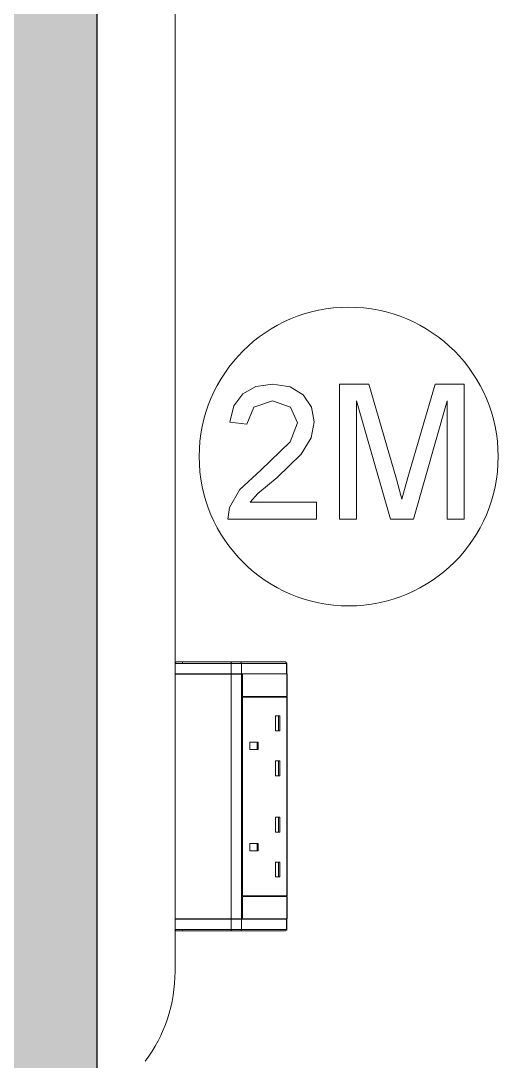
# Model space of a CAD drawing. Header units: millimetres. Extents: x 155927 to 326028, y -36033 to 97293.
# Drawn here: x 167384 to 167703, y 19428 to 20124 of the extents above; entities that cross this region are included whole.
import ezdxf

# ---------------------------------------------------------------- set-up
doc = ezdxf.new("R2010")
doc.units = ezdxf.units.MM
doc.header["$MEASUREMENT"] = 0
for name, color, linetype, lineweight in [('A-WALL-PATT', 7, 'CONTINUOUS', 9), ('I-FURN', 8, 'CONTINUOUS', 9), ('I-WALL', 7, 'CONTINUOUS', 9)]:
    doc.layers.add(name, color=color, linetype=linetype, lineweight=lineweight)

msp = doc.modelspace()

# ---------------------------------------------------------------- hatches: boundary and pattern name
at = {"layer": 'A-WALL-PATT'}
msp.add_hatch(color=256, dxfattribs=at).paths.add_polyline_path([(167332.83, 15209.61), (167434.83, 15209.61), (167434.83, 20657.61), (167332.83, 20657.61), (167332.83, 16376.57)], flags=0)

# ---------------------------------------------------------------- linework, layer by layer
at = {"layer": 'I-FURN'}
for p, q in [((167487.01, 20397.89), (167487.01, 19694.19)), ((167487.01, 19694.19), (167487.01, 20397.89)), ((167541.11, 19879.59), (167532.31, 19874.7)), ((167552.48, 19881.21), (167541.11, 19879.59)), ((167563.92, 19879.4), (167552.48, 19881.21)), ((167572.71, 19873.97), (167563.92, 19879.4)), ((167616.55, 19881.21), (167597.11, 19881.21)), ((167597.11, 19881.21), (167597.11, 19790.8)), ((167635.05, 19817.49), (167616.55, 19881.21)), ((167661.01, 19881.21), (167642.82, 19818.59)), ((167680.45, 19881.21), (167661.01, 19881.21)), ((167680.45, 19790.8), (167680.45, 19881.21)), ((167532.31, 19874.7), (167526.39, 19866.72)), ((167578.29, 19865.86), (167572.71, 19873.97)), ((167526.39, 19866.72), (167523.65, 19855.79)), ((167534.95, 19854.37), (167539.71, 19865.78)), ((167539.71, 19865.78), (167552.23, 19869.91)), ((167552.23, 19869.91), (167564.25, 19865.69)), ((167564.25, 19865.69), (167568.85, 19855.32)), ((167580.16, 19856.01), (167578.29, 19865.86)), ((167608.41, 19790.8), (167608.41, 19869.91)), ((167608.41, 19869.91), (167631.12, 19790.8)), ((167646.44, 19790.8), (167669.15, 19869.91)), ((167669.15, 19869.91), (167669.15, 19790.8)), ((167523.65, 19855.79), (167534.95, 19854.37)), ((167568.85, 19855.32), (167563.98, 19842.52)), ((167578.15, 19845.29), (167580.16, 19856.01)), ((167571.47, 19834.21), (167578.15, 19845.29)), ((167563.98, 19842.52), (167544.46, 19823.69)), ((167555.28, 19818.73), (167571.47, 19834.21)), ((167544.46, 19823.69), (167530.31, 19810.59)), ((167542.28, 19807.85), (167555.28, 19818.73)), ((167638.78, 19804.18), (167635.05, 19817.49)), ((167642.82, 19818.59), (167638.78, 19804.18)), ((167530.31, 19810.59), (167523.45, 19798.59)), ((167537.18, 19802.1), (167542.28, 19807.85)), ((167523.45, 19798.59), (167522.24, 19790.8)), ((167581.57, 19802.1), (167537.18, 19802.1)), ((167581.57, 19790.8), (167581.57, 19802.1)), ((167522.24, 19790.8), (167581.57, 19790.8)), ((167597.11, 19790.8), (167608.41, 19790.8)), ((167631.12, 19790.8), (167646.44, 19790.8)), ((167669.15, 19790.8), (167680.45, 19790.8)), ((167487, 19687.19), (167487, 19694.19)), ((167524.47, 19694.19), (167487.01, 19694.19)), ((167487.01, 19694.19), (167487.01, 19687.19)), ((167492, 19695.19), (167488.01, 19695.19)), ((167488.01, 19695.19), (167525.03, 19695.19)), ((167492, 19695.19), (167492, 19694.19)), ((167530.57, 19695.19), (167492, 19695.19)), ((167531.39, 19694.19), (167524.47, 19694.19)), ((167524.47, 19694.19), (167524.47, 19687.19)), ((167525.03, 19695.19), (167530.57, 19695.19)), ((167530.57, 19695.19), (167560.85, 19695.19)), ((167530.57, 19695.19), (167560.85, 19695.19)), ((167561.67, 19694.19), (167531.39, 19694.19)), ((167531.39, 19694.19), (167531.39, 19687.19)), ((167561.52, 19694.94), (167561.49, 19694.96)), ((167561.85, 19694.19), (167561.67, 19694.19)), ((167561.67, 19694.19), (167561.67, 19687.19)), ((167561.85, 19694.19), (167561.85, 19687.19)), ((167561.85, 19694.19), (167561.85, 19687.19)), ((167561.85, 19687.19), (167561.85, 19694.19)), ((167487, 19523.19), (167487, 19687.09)), ((167524.47, 19687.19), (167487.01, 19687.19)), ((167487.01, 19687.09), (167487.01, 19523.19)), ((167487.01, 19687.09), (167524.47, 19687.09)), ((167531.39, 19687.19), (167524.47, 19687.19)), ((167524.47, 19687.09), (167524.47, 19523.19)), ((167524.47, 19687.09), (167531.39, 19687.09)), ((167561.67, 19687.19), (167531.39, 19687.19)), ((167531.39, 19687.09), (167531.39, 19523.19)), ((167532.02, 19687.09), (167531.39, 19687.09)), ((167532.02, 19672.13), (167532.02, 19687.09)), ((167532.22, 19687.13), (167532.22, 19672.13)), ((167562.05, 19687.13), (167532.22, 19687.13)), ((167561.85, 19687.19), (167561.67, 19687.19)), ((167561.85, 19687.09), (167561.85, 19523.19)), ((167562.05, 19672.13), (167562.05, 19687.13)), ((167532.02, 19538.63), (167532.02, 19671.63)), ((167532.22, 19672.13), (167562.05, 19672.13)), ((167532.22, 19671.63), (167532.22, 19538.63)), ((167562.05, 19671.63), (167532.22, 19671.63)), ((167561.67, 19671.63), (167561.67, 19672.13)), ((167562.05, 19538.63), (167562.05, 19671.63)), ((167557.02, 19659.02), (167554.16, 19659.02)), ((167554.16, 19659.02), (167554.16, 19649.02)), ((167556.28, 19659.02), (167556.28, 19649.02)), ((167557.02, 19659.02), (167557.02, 19649.02)), ((167557.02, 19649.02), (167554.16, 19649.02)), ((167536.95, 19636.52), (167536.95, 19641.52)), ((167536.95, 19641.52), (167542.68, 19641.52)), ((167542.68, 19636.52), (167536.95, 19636.52)), ((167541.95, 19641.52), (167541.95, 19636.52)), ((167542.68, 19641.52), (167542.68, 19636.52)), ((167557.02, 19629.02), (167554.16, 19629.02)), ((167554.16, 19629.02), (167554.16, 19619.02)), ((167556.28, 19629.02), (167556.28, 19619.02)), ((167557.02, 19629.02), (167557.02, 19619.02)), ((167557.02, 19619.02), (167554.16, 19619.02)), ((167557.02, 19591.24), (167554.16, 19591.24)), ((167554.16, 19591.24), (167554.16, 19581.24)), ((167556.28, 19591.24), (167556.28, 19581.24)), ((167557.02, 19591.24), (167557.02, 19581.24)), ((167557.02, 19581.24), (167554.16, 19581.24)), ((167542.68, 19573.74), (167536.95, 19573.74)), ((167536.95, 19573.74), (167536.95, 19568.74)), ((167541.95, 19573.74), (167541.95, 19568.74)), ((167542.68, 19573.74), (167542.68, 19568.74)), ((167542.68, 19568.74), (167536.95, 19568.74)), ((167557.02, 19561.24), (167554.16, 19561.24)), ((167554.16, 19561.24), (167554.16, 19551.24)), ((167556.28, 19561.24), (167556.28, 19551.24)), ((167557.02, 19561.24), (167557.02, 19551.24)), ((167557.02, 19551.24), (167554.16, 19551.24)), ((167532.02, 19523.19), (167532.02, 19538.13)), ((167562.05, 19538.63), (167532.22, 19538.63)), ((167532.22, 19538.13), (167532.22, 19523.13)), ((167562.05, 19538.13), (167532.22, 19538.13)), ((167561.67, 19538.13), (167561.67, 19538.63)), ((167562.05, 19523.13), (167562.05, 19538.13)), ((167487, 19516.07), (167487, 19523.07)), ((167524.47, 19523.19), (167487.01, 19523.19)), ((167487.01, 19516.07), (167487.01, 19523.07)), ((167487.01, 19523.07), (167524.47, 19523.07)), ((167531.39, 19523.19), (167524.47, 19523.19)), ((167524.47, 19516.07), (167524.47, 19523.07)), ((167524.47, 19523.07), (167531.39, 19523.07)), ((167532.22, 19523.13), (167529.77, 19523.13)), ((167531.39, 19523.19), (167532.02, 19523.19)), ((167531.39, 19516.07), (167531.39, 19523.07)), ((167531.39, 19523.07), (167561.67, 19523.07)), ((167532.22, 19523.13), (167562.05, 19523.13)), ((167561.67, 19516.07), (167561.67, 19523.07)), ((167561.67, 19523.07), (167561.85, 19523.07)), ((167561.85, 19523.07), (167561.85, 19516.07)), ((167561.85, 19523.07), (167561.85, 19516.07)), ((167561.85, 19523.07), (167561.85, 19516.07)), ((167487.01, 19516.07), (167487.01, 19487.9)), ((167487.01, 19487.9), (167487.01, 19516.07)), ((167487.01, 19516.07), (167524.47, 19516.07)), ((167488.01, 19515.07), (167488, 19515.07)), ((167525.03, 19515.07), (167488.01, 19515.07)), ((167488.01, 19515.07), (167492, 19515.07)), ((167492, 19516.07), (167492, 19515.07)), ((167492, 19515.07), (167530.57, 19515.07)), ((167524.47, 19516.07), (167531.39, 19516.07)), ((167530.57, 19515.07), (167525.03, 19515.07)), ((167560.85, 19515.07), (167530.57, 19515.07)), ((167560.85, 19515.07), (167530.57, 19515.07)), ((167531.39, 19516.07), (167561.67, 19516.07)), ((167561.48, 19515.29), (167561.51, 19515.32)), ((167561.67, 19516.07), (167561.85, 19516.07))]:
    msp.add_line(p, q, dxfattribs=at)
at = {"layer": 'I-FURN', "flags": 128}
for points in [[(167488, 19695.19), (167487.96, 19695.19), (167487.92, 19695.19), (167487.88, 19695.18), (167487.84, 19695.18), (167487.8, 19695.17), (167487.76, 19695.16), (167487.73, 19695.15), (167487.69, 19695.14), (167487.65, 19695.13), (167487.61, 19695.11), (167487.58, 19695.1), (167487.54, 19695.08), (167487.51, 19695.06), (167487.47, 19695.04), (167487.44, 19695.02), (167487.41, 19694.99), (167487.37, 19694.97), (167487.34, 19694.94), (167487.31, 19694.92), (167487.29, 19694.89), (167487.26, 19694.86), (167487.23, 19694.83), (167487.21, 19694.8), (167487.18, 19694.77), (167487.16, 19694.73), (167487.14, 19694.7), (167487.12, 19694.66), (167487.1, 19694.63), (167487.09, 19694.59), (167487.07, 19694.55), (167487.06, 19694.52), (167487.04, 19694.48), (167487.03, 19694.44), (167487.02, 19694.4), (167487.02, 19694.36), (167487.01, 19694.32), (167487.01, 19694.28), (167487, 19694.24), (167487, 19694.2), (167487, 19694.19)], [(167492, 19695.19), (167491.84, 19695.19), (167491.68, 19695.19), (167491.52, 19695.19), (167491.37, 19695.19), (167491.21, 19695.19), (167491.05, 19695.19), (167490.9, 19695.19), (167490.74, 19695.19), (167490.59, 19695.19), (167490.44, 19695.19), (167490.3, 19695.19), (167490.16, 19695.19), (167490.01, 19695.19), (167489.88, 19695.19), (167489.74, 19695.19), (167489.61, 19695.19), (167489.49, 19695.19), (167489.36, 19695.19), (167489.25, 19695.19), (167489.13, 19695.19), (167489.02, 19695.19), (167488.92, 19695.19), (167488.82, 19695.19), (167488.73, 19695.19), (167488.64, 19695.19), (167488.55, 19695.19), (167488.47, 19695.19), (167488.4, 19695.19), (167488.34, 19695.19), (167488.27, 19695.19), (167488.22, 19695.19), (167488.17, 19695.19), (167488.13, 19695.19), (167488.09, 19695.19), (167488.06, 19695.19), (167488.04, 19695.19), (167488.02, 19695.19), (167488.01, 19695.19), (167488, 19695.19)], [(167488, 19695.19), (167488.01, 19695.19), (167488.01, 19695.19)], [(167488.01, 19695.19), (167488.29, 19695.19), (167488.7, 19695.19), (167489.25, 19695.19), (167489.93, 19695.19), (167490.75, 19695.19), (167491.7, 19695.19), (167492.78, 19695.19), (167493.99, 19695.19), (167495.32, 19695.19), (167496.78, 19695.19), (167498.37, 19695.19), (167500.07, 19695.19), (167501.89, 19695.19), (167503.82, 19695.19), (167505.86, 19695.19), (167508.02, 19695.19), (167510.27, 19695.19), (167512.63, 19695.19), (167515.08, 19695.19), (167517.63, 19695.19), (167520.27, 19695.19), (167522.99, 19695.19), (167525.03, 19695.19)], [(167525.03, 19695.19), (167525.17, 19695.19), (167525.31, 19695.19), (167525.45, 19695.19), (167525.59, 19695.19), (167525.74, 19695.19), (167525.88, 19695.19), (167526.03, 19695.19), (167526.19, 19695.19), (167526.34, 19695.19), (167526.5, 19695.19), (167526.66, 19695.19), (167526.81, 19695.19), (167526.97, 19695.19), (167527.13, 19695.19), (167527.29, 19695.19), (167527.45, 19695.19), (167527.61, 19695.19), (167527.77, 19695.19), (167527.93, 19695.19), (167528.09, 19695.19), (167528.24, 19695.19), (167528.4, 19695.19), (167528.55, 19695.19), (167528.7, 19695.19), (167528.85, 19695.19), (167529, 19695.19), (167529.14, 19695.19), (167529.28, 19695.19), (167529.42, 19695.19), (167529.55, 19695.19), (167529.68, 19695.19), (167529.81, 19695.19), (167529.93, 19695.19), (167530.05, 19695.19), (167530.16, 19695.19), (167530.27, 19695.19), (167530.38, 19695.19), (167530.48, 19695.19), (167530.57, 19695.19)], [(167561.85, 19694.19), (167561.85, 19694.23), (167561.85, 19694.27), (167561.84, 19694.31), (167561.84, 19694.35), (167561.83, 19694.39), (167561.82, 19694.43), (167561.81, 19694.47), (167561.8, 19694.51), (167561.78, 19694.54), (167561.77, 19694.58), (167561.75, 19694.62), (167561.74, 19694.65), (167561.72, 19694.69)], [(167487, 19516.07), (167487, 19516.03), (167487.01, 19515.99), (167487.01, 19515.95), (167487.02, 19515.91), (167487.02, 19515.87), (167487.03, 19515.83), (167487.04, 19515.79), (167487.05, 19515.76), (167487.07, 19515.72), (167487.08, 19515.68), (167487.1, 19515.64), (167487.12, 19515.61), (167487.13, 19515.57), (167487.16, 19515.54), (167487.18, 19515.51), (167487.2, 19515.47), (167487.22, 19515.44), (167487.25, 19515.41), (167487.28, 19515.38), (167487.31, 19515.35), (167487.34, 19515.33), (167487.37, 19515.3), (167487.4, 19515.27), (167487.43, 19515.25), (167487.46, 19515.23), (167487.5, 19515.21), (167487.53, 19515.19), (167487.57, 19515.17), (167487.6, 19515.15), (167487.64, 19515.14), (167487.68, 19515.12), (167487.72, 19515.11), (167487.75, 19515.1), (167487.79, 19515.09), (167487.83, 19515.08), (167487.87, 19515.08), (167487.91, 19515.07), (167487.95, 19515.07), (167487.99, 19515.07), (167488, 19515.07)], [(167488, 19515.07), (167488.01, 19515.07), (167488.02, 19515.07), (167488.03, 19515.07), (167488.05, 19515.07), (167488.08, 19515.07), (167488.12, 19515.07), (167488.16, 19515.07), (167488.21, 19515.07), (167488.26, 19515.07), (167488.32, 19515.07), (167488.38, 19515.07), (167488.45, 19515.07), (167488.53, 19515.07), (167488.61, 19515.07), (167488.7, 19515.07), (167488.79, 19515.07), (167488.89, 19515.07), (167489, 19515.07), (167489.1, 19515.07), (167489.22, 19515.07), (167489.33, 19515.07), (167489.45, 19515.07), (167489.58, 19515.07), (167489.71, 19515.07), (167489.84, 19515.07), (167489.98, 19515.07), (167490.12, 19515.07), (167490.26, 19515.07), (167490.41, 19515.07), (167490.55, 19515.07), (167490.7, 19515.07), (167490.86, 19515.07), (167491.01, 19515.07), (167491.17, 19515.07), (167491.32, 19515.07), (167491.48, 19515.07), (167491.64, 19515.07), (167491.8, 19515.07), (167491.96, 19515.07), (167492, 19515.07)], [(167525.03, 19515.07), (167522.25, 19515.07), (167519.55, 19515.07), (167516.94, 19515.07), (167514.42, 19515.07), (167511.99, 19515.07), (167509.66, 19515.07), (167507.43, 19515.07), (167505.31, 19515.07), (167503.29, 19515.07), (167501.39, 19515.07), (167499.6, 19515.07), (167497.93, 19515.07), (167496.38, 19515.07), (167494.95, 19515.07), (167493.65, 19515.07), (167492.48, 19515.07), (167491.43, 19515.07), (167490.52, 19515.07), (167489.74, 19515.07), (167489.09, 19515.07), (167488.58, 19515.07), (167488.2, 19515.07), (167488.01, 19515.07)], [(167530.57, 19515.07), (167530.48, 19515.07), (167530.38, 19515.07), (167530.27, 19515.07), (167530.16, 19515.07), (167530.05, 19515.07), (167529.93, 19515.07), (167529.81, 19515.07), (167529.68, 19515.07), (167529.55, 19515.07), (167529.42, 19515.07), (167529.28, 19515.07), (167529.14, 19515.07), (167529, 19515.07), (167528.85, 19515.07), (167528.7, 19515.07), (167528.55, 19515.07), (167528.4, 19515.07), (167528.24, 19515.07), (167528.09, 19515.07), (167527.93, 19515.07), (167527.77, 19515.07), (167527.61, 19515.07), (167527.45, 19515.07), (167527.29, 19515.07), (167527.13, 19515.07), (167526.97, 19515.07), (167526.81, 19515.07), (167526.66, 19515.07), (167526.5, 19515.07), (167526.34, 19515.07), (167526.19, 19515.07), (167526.03, 19515.07), (167525.88, 19515.07), (167525.74, 19515.07), (167525.59, 19515.07), (167525.45, 19515.07), (167525.31, 19515.07), (167525.17, 19515.07), (167525.03, 19515.07)], [(167561.71, 19515.56), (167561.73, 19515.6), (167561.75, 19515.63), (167561.77, 19515.67), (167561.78, 19515.71), (167561.79, 19515.75), (167561.81, 19515.78), (167561.82, 19515.82), (167561.83, 19515.86), (167561.83, 19515.9), (167561.84, 19515.94), (167561.84, 19515.98), (167561.85, 19516.02), (167561.85, 19516.06), (167561.85, 19516.07)]]:
    msp.add_lwpolyline(points, dxfattribs=at)
at = {"layer": 'I-FURN'}
for centre, start, end in [((167603.18, 19832.68), 0, 180), ((167603.18, 19832.68), 180, 0), ((167387.01, 19487.9), 323.1301, 0), ((167387.01, 19487.9), 323.1301, 0)]:
    msp.add_arc(centre, 100, start, end, dxfattribs=at)
at = {"layer": 'I-FURN', "extrusion": (0, 0, -1)}
for centre, major_axis, ratio, start_param, end_param in [((167488.01, 19694.19), (0, -1), 0.998113, 1.570796, 3.141593), ((167525.03, 19694.19), (0, -1), 0.56467, 1.570796, 3.141593), ((167530.57, 19694.19), (0, -1), 0.819152, 3.141593, 4.712389), ((167560.85, 19694.19), (0, 1), 0.819152, 0, 1.570796), ((167488.01, 19516.07), (0, -1), 0.998113, 0, 1.570796), ((167525.03, 19516.07), (0, -1), 0.56467, 0, 1.570796), ((167530.57, 19516.07), (0, -1), 0.819152, 4.712389, 6.283185), ((167560.85, 19516.07), (0, -1), 0.819152, 4.712389, 6.283185)]:
    msp.add_ellipse(centre, major_axis=major_axis, ratio=ratio, start_param=start_param, end_param=end_param, dxfattribs=at)
at = {"layer": 'I-WALL', "lineweight": 30}
msp.add_line((167434.83, 16059.61), (167434.83, 20657.61), dxfattribs=at)

doc.saveas('drawing.dxf')
